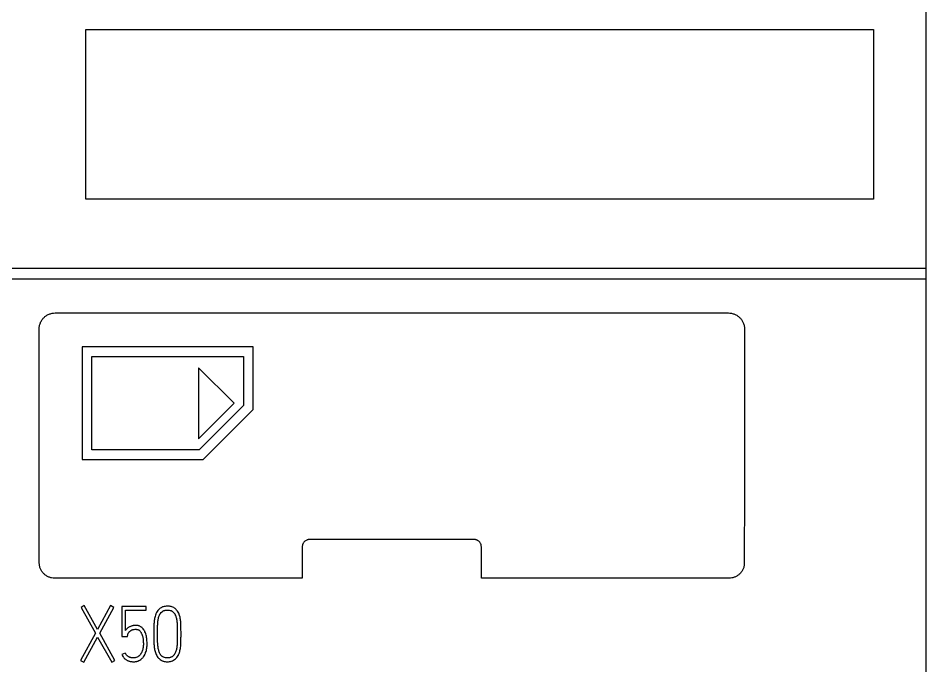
# Model space of a CAD drawing. Extents: x 0 to 420, y 0 to 297.
# Drawn here: x 133.57 to 161.7, y 199.95 to 220.02 of the extents above; entities that cross this region are included whole.
import ezdxf

# ---------------------------------------------------------------- set-up
doc = ezdxf.new("R2010")
doc.units = 0
doc.header["$LTSCALE"] = 23.1
doc.layers.add('10000_FRONT', color=7, linetype='CONTINUOUS')
doc.layers.add('10500_FRONT_LABELING', color=7, linetype='CONTINUOUS')

msp = doc.modelspace()

# ---------------------------------------------------------------- linework, layer by layer
at = {"layer": '10000_FRONT', "color": 7, "linetype": 'CONTINUOUS'}
for p, q in [((161.696, 234.789), (161.696, 144.789)), ((135.666, 214.409), (135.666, 219.669)), ((135.666, 219.669), (160.076, 219.669)), ((160.076, 219.669), (160.076, 214.409)), ((160.076, 214.409), (135.666, 214.409)), ((90.196, 212.27), (161.696, 212.27)), ((132.496, 211.937), (161.696, 211.937)), ((134.715, 210.883), (155.577, 210.883)), ((135.546, 209.839), (135.546, 206.339)), ((140.846, 209.839), (135.546, 209.839)), ((140.846, 207.889), (140.846, 209.839)), ((135.846, 206.639), (135.846, 209.539)), ((135.846, 209.539), (140.546, 209.539)), ((140.546, 209.539), (140.546, 208.014)), ((139.159, 209.188), (139.159, 206.988)), ((140.259, 208.088), (139.159, 209.188)), ((139.159, 206.988), (140.259, 208.088)), ((140.546, 208.014), (139.172, 206.639)), ((139.296, 206.339), (140.846, 207.889)), ((139.172, 206.639), (135.846, 206.639)), ((135.546, 206.339), (139.296, 206.339)), ((147.696, 203.865), (142.596, 203.865)), ((142.37, 202.665), (134.696, 202.665)), ((155.596, 202.665), (147.922, 202.665))]:
    msp.add_line(p, q, dxfattribs=at)
for points, knots in [([(134.216, 210.383), (134.216, 210.416), (134.219, 210.449), (134.229, 210.497), (134.233, 210.512), (134.242, 210.544), (134.248, 210.559), (134.266, 210.605), (134.282, 210.634), (134.309, 210.674), (134.318, 210.688), (134.339, 210.713), (134.35, 210.725), (134.385, 210.76), (134.41, 210.781), (134.451, 210.808), (134.465, 210.816), (134.494, 210.832), (134.508, 210.839), (134.538, 210.851), (134.554, 210.857), (134.585, 210.866), (134.601, 210.871), (134.65, 210.88), (134.682, 210.883), (134.715, 210.883)], [0, 0, 0, 0, 0.125, 0.125, 0.1875, 0.1875, 0.25, 0.25, 0.375, 0.375, 0.4375, 0.4375, 0.5, 0.5, 0.625, 0.625, 0.6875, 0.6875, 0.75, 0.75, 0.8125, 0.8125, 0.875, 0.875, 1, 1, 1, 1]), ([(155.577, 210.883), (155.61, 210.883), (155.643, 210.88), (155.69, 210.87), (155.706, 210.866), (155.738, 210.857), (155.753, 210.851), (155.799, 210.832), (155.827, 210.817), (155.868, 210.79), (155.881, 210.78), (155.907, 210.759), (155.919, 210.748), (155.954, 210.714), (155.974, 210.689), (156.002, 210.648), (156.01, 210.634), (156.025, 210.605), (156.032, 210.59), (156.045, 210.56), (156.05, 210.545), (156.06, 210.513), (156.064, 210.497), (156.073, 210.449), (156.077, 210.416), (156.077, 210.383)], [0, 0, 0, 0, 0.125, 0.125, 0.1875, 0.1875, 0.25, 0.25, 0.375, 0.375, 0.4375, 0.4375, 0.5, 0.5, 0.625, 0.625, 0.6875, 0.6875, 0.75, 0.75, 0.8125, 0.8125, 0.875, 0.875, 1, 1, 1, 1]), ([(142.596, 203.865), (142.581, 203.865), (142.567, 203.863), (142.545, 203.859), (142.538, 203.857), (142.524, 203.853), (142.517, 203.85), (142.496, 203.842), (142.483, 203.835), (142.459, 203.819), (142.447, 203.809), (142.426, 203.788), (142.417, 203.777), (142.405, 203.759), (142.401, 203.752), (142.394, 203.739), (142.388, 203.726), (142.383, 203.712), (142.378, 203.698), (142.377, 203.691), (142.372, 203.669), (142.371, 203.654), (142.371, 203.639)], [0, 0, 0, 0, 0.125, 0.125, 0.1875, 0.1875, 0.25, 0.25, 0.375, 0.375, 0.5, 0.5, 0.625, 0.625, 0.6875, 0.6875, 0.75, 0.8125, 0.8125, 0.875, 0.875, 1, 1, 1, 1]), ([(147.921, 203.639), (147.921, 203.654), (147.92, 203.669), (147.916, 203.69), (147.914, 203.698), (147.91, 203.712), (147.907, 203.719), (147.899, 203.739), (147.892, 203.752), (147.875, 203.777), (147.866, 203.788), (147.845, 203.809), (147.834, 203.818), (147.815, 203.831), (147.809, 203.834), (147.796, 203.841), (147.783, 203.848), (147.769, 203.853), (147.755, 203.857), (147.748, 203.859), (147.726, 203.863), (147.711, 203.865), (147.696, 203.865)], [0, 0, 0, 0, 0.125, 0.125, 0.1875, 0.1875, 0.25, 0.25, 0.375, 0.375, 0.5, 0.5, 0.625, 0.625, 0.6875, 0.6875, 0.75, 0.8125, 0.8125, 0.875, 0.875, 1, 1, 1, 1]), ([(134.696, 202.665), (134.665, 202.665), (134.634, 202.668), (134.589, 202.677), (134.574, 202.681), (134.544, 202.69), (134.529, 202.696), (134.486, 202.713), (134.459, 202.728), (134.42, 202.754), (134.408, 202.763), (134.383, 202.783), (134.372, 202.793), (134.339, 202.826), (134.32, 202.85), (134.294, 202.889), (134.286, 202.902), (134.271, 202.93), (134.258, 202.958), (134.247, 202.987), (134.238, 203.016), (134.234, 203.031), (134.225, 203.077), (134.222, 203.108), (134.222, 203.139)], [0, 0, 0, 0, 0.125, 0.125, 0.1875, 0.1875, 0.25, 0.25, 0.375, 0.375, 0.4375, 0.4375, 0.5, 0.5, 0.625, 0.625, 0.6875, 0.6875, 0.75, 0.8125, 0.8125, 0.875, 0.875, 1, 1, 1, 1]), ([(156.07, 203.139), (156.07, 203.108), (156.067, 203.077), (156.058, 203.032), (156.055, 203.017), (156.046, 202.987), (156.04, 202.972), (156.022, 202.929), (156.008, 202.902), (155.982, 202.864), (155.973, 202.851), (155.953, 202.827), (155.943, 202.815), (155.91, 202.783), (155.886, 202.763), (155.847, 202.737), (155.834, 202.729), (155.806, 202.715), (155.778, 202.701), (155.749, 202.691), (155.719, 202.682), (155.704, 202.678), (155.658, 202.669), (155.627, 202.665), (155.596, 202.665)], [0, 0, 0, 0, 0.125, 0.125, 0.1875, 0.1875, 0.25, 0.25, 0.375, 0.375, 0.4375, 0.4375, 0.5, 0.5, 0.625, 0.625, 0.6875, 0.6875, 0.75, 0.8125, 0.8125, 0.875, 0.875, 1, 1, 1, 1])]:
    msp.add_open_spline(points, degree=3, knots=knots, dxfattribs=at)
for points in [[(134.222, 203.139), (134.22, 205.555), (134.218, 207.97), (134.216, 210.383)], [(156.077, 210.383), (156.074, 207.97), (156.072, 205.555), (156.07, 203.139)], [(142.371, 203.639), (142.371, 203.315), (142.37, 202.99), (142.37, 202.665)], [(147.922, 202.665), (147.922, 202.99), (147.922, 203.315), (147.921, 203.639)]]:
    msp.add_open_spline(points, degree=3, dxfattribs=at)
at = {"layer": '10500_FRONT_LABELING', "color": 7, "linetype": 'CONTINUOUS'}
for p, q in [((135.613, 201.815), (135.514, 201.756)), ((135.514, 201.756), (135.96, 200.962)), ((136.024, 201.08), (135.613, 201.815)), ((136.429, 201.815), (136.024, 201.08)), ((136.093, 200.959), (136.532, 201.756)), ((136.532, 201.756), (136.429, 201.815)), ((136.777, 201.789), (136.777, 200.856)), ((137.538, 201.789), (136.777, 201.789)), ((137.538, 201.672), (137.538, 201.789)), ((136.891, 201.044), (136.891, 201.672)), ((136.891, 201.672), (137.538, 201.672)), ((135.96, 200.962), (135.496, 200.12)), ((136.566, 200.12), (136.093, 200.959)), ((136.777, 200.856), (136.951, 200.856)), ((136.951, 200.856), (136.96, 200.908)), ((137.769, 200.95), (137.769, 200.924)), ((137.886, 200.924), (137.886, 200.95)), ((138.499, 200.95), (138.499, 200.924)), ((138.613, 200.924), (138.613, 200.95)), ((135.597, 200.061), (136.027, 200.842)), ((136.027, 200.842), (136.466, 200.061)), ((136.887, 200.346), (136.781, 200.297)), ((135.496, 200.12), (135.597, 200.061)), ((136.466, 200.061), (136.566, 200.12))]:
    msp.add_line(p, q, dxfattribs=at)
for points, knots in [([(138.613, 200.95), (138.613, 200.995), (138.613, 201.04), (138.612, 201.13), (138.612, 201.175), (138.608, 201.264), (138.605, 201.309), (138.597, 201.376), (138.594, 201.398), (138.585, 201.443), (138.58, 201.464), (138.572, 201.497), (138.568, 201.508), (138.561, 201.529), (138.558, 201.54), (138.546, 201.571), (138.536, 201.592), (138.514, 201.63), (138.502, 201.649), (138.481, 201.675), (138.473, 201.684), (138.458, 201.7), (138.442, 201.716), (138.424, 201.729), (138.405, 201.742), (138.396, 201.748), (138.366, 201.765), (138.345, 201.773), (138.313, 201.784), (138.302, 201.786), (138.28, 201.791), (138.269, 201.793), (138.236, 201.798), (138.213, 201.799), (138.169, 201.799), (138.146, 201.797), (138.101, 201.791), (138.08, 201.786), (138.048, 201.776), (138.037, 201.772), (138.016, 201.763), (138.006, 201.758), (137.977, 201.741), (137.959, 201.728), (137.925, 201.699), (137.91, 201.682), (137.882, 201.647), (137.869, 201.628), (137.853, 201.598), (137.848, 201.588), (137.838, 201.568), (137.834, 201.557), (137.822, 201.526), (137.816, 201.505), (137.804, 201.462), (137.799, 201.44), (137.79, 201.396), (137.787, 201.374), (137.778, 201.307), (137.775, 201.263), (137.772, 201.196), (137.771, 201.173), (137.771, 201.129), (137.77, 201.106), (137.77, 201.039), (137.769, 200.995), (137.769, 200.95)], [0, 0, 0, 0, 0.0625, 0.0625, 0.125, 0.125, 0.1875, 0.1875, 0.21875, 0.21875, 0.25, 0.25, 0.265625, 0.265625, 0.28125, 0.28125, 0.3125, 0.3125, 0.34375, 0.34375, 0.359375, 0.359375, 0.375, 0.390625, 0.390625, 0.40625, 0.40625, 0.4375, 0.4375, 0.453125, 0.453125, 0.46875, 0.46875, 0.5, 0.5, 0.53125, 0.53125, 0.5625, 0.5625, 0.578125, 0.578125, 0.59375, 0.59375, 0.625, 0.625, 0.65625, 0.65625, 0.6875, 0.6875, 0.703125, 0.703125, 0.71875, 0.71875, 0.75, 0.75, 0.78125, 0.78125, 0.8125, 0.8125, 0.875, 0.875, 0.90625, 0.90625, 0.9375, 0.9375, 1, 1, 1, 1]), ([(137.886, 200.95), (137.886, 200.987), (137.886, 201.024), (137.887, 201.099), (137.888, 201.136), (137.889, 201.191), (137.89, 201.21), (137.892, 201.247), (137.893, 201.266), (137.896, 201.303), (137.898, 201.321), (137.902, 201.358), (137.905, 201.377), (137.912, 201.413), (137.916, 201.431), (137.925, 201.467), (137.931, 201.485), (137.941, 201.511), (137.944, 201.52), (137.952, 201.537), (137.957, 201.545), (137.971, 201.569), (137.982, 201.584), (138.006, 201.612), (138.02, 201.625), (138.043, 201.641), (138.051, 201.646), (138.067, 201.655), (138.076, 201.659), (138.093, 201.665), (138.102, 201.668), (138.12, 201.672), (138.13, 201.674), (138.157, 201.678), (138.176, 201.679), (138.204, 201.679), (138.213, 201.678), (138.231, 201.677), (138.241, 201.676), (138.268, 201.671), (138.286, 201.667), (138.313, 201.657), (138.321, 201.653), (138.338, 201.644), (138.353, 201.634), (138.368, 201.622), (138.381, 201.609), (138.388, 201.602), (138.399, 201.588), (138.405, 201.58), (138.415, 201.565), (138.42, 201.557), (138.429, 201.541), (138.433, 201.533), (138.441, 201.516), (138.445, 201.507), (138.455, 201.481), (138.46, 201.464), (138.47, 201.428), (138.474, 201.41), (138.481, 201.374), (138.483, 201.355), (138.487, 201.319), (138.489, 201.3), (138.492, 201.263), (138.495, 201.227), (138.496, 201.19), (138.498, 201.135), (138.498, 201.098), (138.499, 201.024), (138.499, 200.987), (138.499, 200.95)], [0, 0, 0, 0, 0.0625, 0.0625, 0.125, 0.125, 0.15625, 0.15625, 0.1875, 0.1875, 0.21875, 0.21875, 0.25, 0.25, 0.28125, 0.28125, 0.3125, 0.3125, 0.328125, 0.328125, 0.34375, 0.34375, 0.375, 0.375, 0.40625, 0.40625, 0.421875, 0.421875, 0.4375, 0.4375, 0.453125, 0.453125, 0.46875, 0.46875, 0.5, 0.5, 0.515625, 0.515625, 0.53125, 0.53125, 0.5625, 0.5625, 0.578125, 0.578125, 0.59375, 0.609375, 0.609375, 0.625, 0.625, 0.640625, 0.640625, 0.65625, 0.65625, 0.671875, 0.671875, 0.6875, 0.6875, 0.71875, 0.71875, 0.75, 0.75, 0.78125, 0.78125, 0.8125, 0.8125, 0.84375, 0.875, 0.875, 0.9375, 0.9375, 1, 1, 1, 1]), ([(136.781, 200.297), (136.791, 200.275), (136.803, 200.253), (136.822, 200.223), (136.829, 200.213), (136.841, 200.199), (136.845, 200.194), (136.853, 200.185), (136.857, 200.181), (136.871, 200.168), (136.88, 200.161), (136.899, 200.146), (136.909, 200.139), (136.929, 200.126), (136.94, 200.12), (136.962, 200.11), (136.973, 200.105), (136.997, 200.097), (137.008, 200.094), (137.032, 200.088), (137.044, 200.085), (137.068, 200.082), (137.08, 200.081), (137.105, 200.079), (137.117, 200.079), (137.142, 200.078), (137.154, 200.077), (137.178, 200.078), (137.19, 200.079), (137.215, 200.082), (137.227, 200.085), (137.251, 200.09), (137.263, 200.094), (137.298, 200.106), (137.32, 200.116), (137.363, 200.142), (137.382, 200.157), (137.409, 200.182), (137.417, 200.191), (137.434, 200.209), (137.442, 200.219), (137.463, 200.249), (137.476, 200.27), (137.493, 200.302), (137.498, 200.313), (137.508, 200.336), (137.513, 200.347), (137.526, 200.382), (137.533, 200.405), (137.545, 200.453), (137.549, 200.476), (137.556, 200.525), (137.559, 200.549), (137.561, 200.598), (137.562, 200.623), (137.561, 200.672), (137.559, 200.721), (137.555, 200.769), (137.549, 200.818), (137.545, 200.842), (137.535, 200.89), (137.529, 200.914), (137.514, 200.961), (137.506, 200.984), (137.49, 201.018), (137.484, 201.029), (137.472, 201.051), (137.466, 201.061), (137.445, 201.091), (137.43, 201.11), (137.407, 201.132), (137.403, 201.136), (137.393, 201.144), (137.388, 201.147), (137.373, 201.158), (137.363, 201.165), (137.341, 201.176), (137.33, 201.181), (137.306, 201.19), (137.294, 201.193), (137.258, 201.201), (137.233, 201.203), (137.196, 201.202), (137.184, 201.202), (137.16, 201.2), (137.147, 201.198), (137.123, 201.195), (137.111, 201.192), (137.087, 201.186), (137.075, 201.182), (137.052, 201.174), (137.04, 201.169), (137.018, 201.159), (137.008, 201.153), (136.987, 201.14), (136.976, 201.132), (136.957, 201.117), (136.948, 201.109), (136.93, 201.092), (136.922, 201.083), (136.906, 201.065), (136.898, 201.055), (136.891, 201.044)], [0, 0, 0, 0, 0.03125, 0.03125, 0.046875, 0.046875, 0.054688, 0.054688, 0.0625, 0.0625, 0.078125, 0.078125, 0.09375, 0.09375, 0.109375, 0.109375, 0.125, 0.125, 0.140625, 0.140625, 0.15625, 0.15625, 0.171875, 0.171875, 0.1875, 0.1875, 0.203125, 0.203125, 0.21875, 0.21875, 0.234375, 0.234375, 0.25, 0.25, 0.28125, 0.28125, 0.3125, 0.3125, 0.328125, 0.328125, 0.34375, 0.34375, 0.375, 0.375, 0.390625, 0.390625, 0.40625, 0.40625, 0.4375, 0.4375, 0.46875, 0.46875, 0.5, 0.5, 0.53125, 0.53125, 0.5625, 0.59375, 0.59375, 0.625, 0.625, 0.65625, 0.65625, 0.6875, 0.6875, 0.703125, 0.703125, 0.71875, 0.71875, 0.75, 0.75, 0.757812, 0.757812, 0.765625, 0.765625, 0.78125, 0.78125, 0.796875, 0.796875, 0.8125, 0.8125, 0.84375, 0.84375, 0.859375, 0.859375, 0.875, 0.875, 0.890625, 0.890625, 0.90625, 0.90625, 0.921875, 0.921875, 0.9375, 0.9375, 0.953125, 0.953125, 0.96875, 0.96875, 0.984375, 0.984375, 1, 1, 1, 1]), ([(136.96, 200.908), (136.96, 200.912), (136.961, 200.917), (136.964, 200.926), (136.965, 200.931), (136.97, 200.944), (136.973, 200.953), (136.982, 200.97), (136.988, 200.978), (136.999, 200.993), (137.005, 201), (137.018, 201.014), (137.025, 201.02), (137.04, 201.032), (137.048, 201.037), (137.064, 201.047), (137.072, 201.052), (137.089, 201.06), (137.098, 201.064), (137.116, 201.07), (137.125, 201.073), (137.144, 201.076), (137.153, 201.078), (137.181, 201.081), (137.2, 201.083), (137.228, 201.082), (137.238, 201.081), (137.257, 201.078), (137.266, 201.076), (137.284, 201.07), (137.293, 201.066), (137.309, 201.057), (137.317, 201.052), (137.338, 201.033), (137.35, 201.019), (137.366, 200.995), (137.372, 200.987), (137.381, 200.971), (137.385, 200.963), (137.398, 200.937), (137.404, 200.92), (137.416, 200.884), (137.421, 200.866), (137.43, 200.829), (137.433, 200.811), (137.438, 200.774), (137.44, 200.756), (137.443, 200.719), (137.444, 200.7), (137.446, 200.663), (137.447, 200.645), (137.447, 200.607), (137.446, 200.589), (137.443, 200.551), (137.441, 200.532), (137.435, 200.496), (137.431, 200.477), (137.422, 200.441), (137.416, 200.423), (137.403, 200.388), (137.395, 200.371), (137.378, 200.338), (137.368, 200.322), (137.352, 200.299), (137.346, 200.291), (137.333, 200.277), (137.326, 200.271), (137.313, 200.258), (137.305, 200.252), (137.29, 200.241), (137.283, 200.235), (137.258, 200.221), (137.241, 200.213), (137.214, 200.205), (137.205, 200.203), (137.186, 200.2), (137.177, 200.199), (137.149, 200.197), (137.13, 200.198), (137.101, 200.2), (137.092, 200.201), (137.073, 200.203), (137.064, 200.204), (137.046, 200.208), (137.036, 200.211), (137.018, 200.217), (137.01, 200.221), (136.993, 200.229), (136.985, 200.234), (136.969, 200.244), (136.961, 200.25), (136.946, 200.262), (136.939, 200.268), (136.926, 200.282), (136.92, 200.289), (136.909, 200.305), (136.904, 200.313), (136.895, 200.329), (136.891, 200.338), (136.887, 200.346)], [0, 0, 0, 0, 0.007812, 0.007812, 0.015625, 0.015625, 0.03125, 0.03125, 0.046875, 0.046875, 0.0625, 0.0625, 0.078125, 0.078125, 0.09375, 0.09375, 0.109375, 0.109375, 0.125, 0.125, 0.140625, 0.140625, 0.15625, 0.15625, 0.1875, 0.1875, 0.203125, 0.203125, 0.21875, 0.21875, 0.234375, 0.234375, 0.25, 0.25, 0.28125, 0.28125, 0.296875, 0.296875, 0.3125, 0.3125, 0.34375, 0.34375, 0.375, 0.375, 0.40625, 0.40625, 0.4375, 0.4375, 0.46875, 0.46875, 0.5, 0.5, 0.53125, 0.53125, 0.5625, 0.5625, 0.59375, 0.59375, 0.625, 0.625, 0.65625, 0.65625, 0.6875, 0.6875, 0.703125, 0.703125, 0.71875, 0.71875, 0.734375, 0.734375, 0.75, 0.75, 0.78125, 0.78125, 0.796875, 0.796875, 0.8125, 0.8125, 0.84375, 0.84375, 0.859375, 0.859375, 0.875, 0.875, 0.890625, 0.890625, 0.90625, 0.90625, 0.921875, 0.921875, 0.9375, 0.9375, 0.953125, 0.953125, 0.96875, 0.96875, 0.984375, 0.984375, 1, 1, 1, 1]), ([(137.769, 200.924), (137.769, 200.88), (137.77, 200.835), (137.77, 200.768), (137.771, 200.746), (137.772, 200.701), (137.772, 200.679), (137.775, 200.612), (137.778, 200.568), (137.787, 200.501), (137.791, 200.479), (137.799, 200.435), (137.804, 200.413), (137.816, 200.37), (137.823, 200.349), (137.839, 200.307), (137.848, 200.287), (137.87, 200.248), (137.882, 200.23), (137.904, 200.204), (137.911, 200.196), (137.927, 200.18), (137.951, 200.156), (137.977, 200.136), (138.007, 200.119), (138.017, 200.114), (138.037, 200.105), (138.058, 200.097), (138.08, 200.091), (138.102, 200.086), (138.113, 200.084), (138.146, 200.079), (138.168, 200.078), (138.213, 200.078), (138.235, 200.079), (138.268, 200.083), (138.28, 200.085), (138.302, 200.09), (138.312, 200.093), (138.344, 200.104), (138.365, 200.112), (138.404, 200.135), (138.422, 200.148), (138.447, 200.17), (138.455, 200.178), (138.471, 200.195), (138.478, 200.203), (138.499, 200.23), (138.511, 200.248), (138.528, 200.277), (138.533, 200.287), (138.543, 200.307), (138.547, 200.318), (138.559, 200.349), (138.566, 200.37), (138.579, 200.413), (138.584, 200.435), (138.592, 200.478), (138.596, 200.5), (138.602, 200.545), (138.604, 200.567), (138.608, 200.611), (138.609, 200.634), (138.611, 200.678), (138.611, 200.701), (138.612, 200.745), (138.612, 200.768), (138.613, 200.835), (138.613, 200.879), (138.613, 200.924)], [0, 0, 0, 0, 0.0625, 0.0625, 0.09375, 0.09375, 0.125, 0.125, 0.1875, 0.1875, 0.21875, 0.21875, 0.25, 0.25, 0.28125, 0.28125, 0.3125, 0.3125, 0.34375, 0.34375, 0.359375, 0.359375, 0.375, 0.40625, 0.40625, 0.421875, 0.421875, 0.4375, 0.453125, 0.453125, 0.46875, 0.46875, 0.5, 0.5, 0.53125, 0.53125, 0.546875, 0.546875, 0.5625, 0.5625, 0.59375, 0.59375, 0.625, 0.625, 0.640625, 0.640625, 0.65625, 0.65625, 0.6875, 0.6875, 0.703125, 0.703125, 0.71875, 0.71875, 0.75, 0.75, 0.78125, 0.78125, 0.8125, 0.8125, 0.84375, 0.84375, 0.875, 0.875, 0.90625, 0.90625, 0.9375, 0.9375, 1, 1, 1, 1]), ([(138.499, 200.924), (138.499, 200.887), (138.499, 200.85), (138.498, 200.776), (138.498, 200.739), (138.496, 200.683), (138.495, 200.665), (138.493, 200.628), (138.491, 200.61), (138.486, 200.554), (138.482, 200.517), (138.471, 200.463), (138.467, 200.445), (138.457, 200.409), (138.451, 200.391), (138.438, 200.357), (138.43, 200.34), (138.416, 200.316), (138.411, 200.308), (138.4, 200.293), (138.395, 200.285), (138.383, 200.271), (138.376, 200.264), (138.363, 200.252), (138.355, 200.246), (138.34, 200.235), (138.332, 200.23), (138.316, 200.222), (138.308, 200.218), (138.29, 200.212), (138.281, 200.209), (138.263, 200.204), (138.254, 200.203), (138.226, 200.199), (138.208, 200.198), (138.17, 200.198), (138.152, 200.199), (138.115, 200.205), (138.098, 200.21), (138.071, 200.22), (138.063, 200.224), (138.046, 200.233), (138.039, 200.238), (138.024, 200.249), (138.017, 200.255), (138.003, 200.268), (137.997, 200.275), (137.985, 200.289), (137.98, 200.297), (137.969, 200.312), (137.965, 200.32), (137.951, 200.345), (137.944, 200.362), (137.931, 200.397), (137.926, 200.415), (137.917, 200.45), (137.913, 200.468), (137.903, 200.523), (137.898, 200.559), (137.893, 200.613), (137.892, 200.632), (137.89, 200.668), (137.889, 200.686), (137.888, 200.741), (137.887, 200.778), (137.886, 200.851), (137.886, 200.887), (137.886, 200.924)], [0, 0, 0, 0, 0.0625, 0.0625, 0.125, 0.125, 0.15625, 0.15625, 0.1875, 0.1875, 0.25, 0.25, 0.28125, 0.28125, 0.3125, 0.3125, 0.34375, 0.34375, 0.359375, 0.359375, 0.375, 0.375, 0.390625, 0.390625, 0.40625, 0.40625, 0.421875, 0.421875, 0.4375, 0.4375, 0.453125, 0.453125, 0.46875, 0.46875, 0.5, 0.5, 0.53125, 0.53125, 0.5625, 0.5625, 0.578125, 0.578125, 0.59375, 0.59375, 0.609375, 0.609375, 0.625, 0.625, 0.640625, 0.640625, 0.65625, 0.65625, 0.6875, 0.6875, 0.71875, 0.71875, 0.75, 0.75, 0.8125, 0.8125, 0.84375, 0.84375, 0.875, 0.875, 0.9375, 0.9375, 1, 1, 1, 1])]:
    msp.add_open_spline(points, degree=3, knots=knots, dxfattribs=at)

doc.saveas('drawing.dxf')
